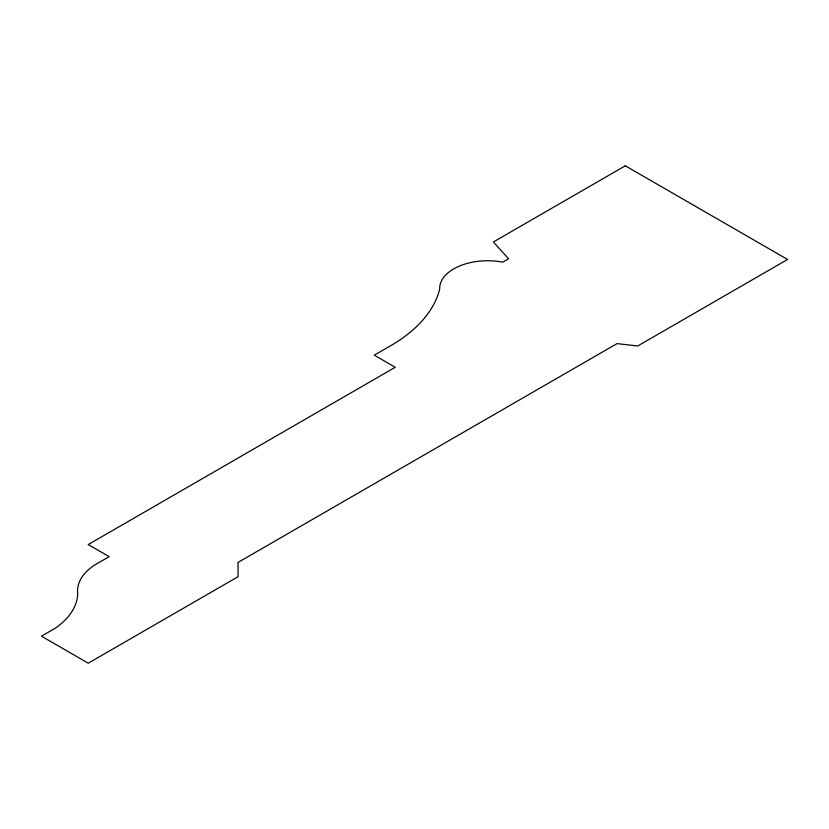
<?xml version="1.0" encoding="UTF-8"?>
<svg xmlns="http://www.w3.org/2000/svg" width="829" height="829" viewBox="0 0 829 829"><rect width="100%" height="100%" fill="white"/><g stroke="black" fill="none" stroke-linecap="round" stroke-linejoin="round"><path stroke-width="1.24" d="M625.315 165.8L493.4 241.964L508.55 258.793L502.706 262.161A47.999 27.709 0 0 0 439.681 289.134A173.644 100.257 0 0 1 392.956 344.377L374.273 355.164L395.257 367.278L88.216 544.56L109.2 556.673L99.863 562.062A67.232 38.818 0 0 0 77.719 593.719A96.237 55.564 0 0 1 55.46 628.092L41.45 636.175L88.257 663.2L238.099 576.683L238.006 562.435L617.056 343.6L637.698 345.983L787.55 259.467L625.315 165.8"/></g></svg>
